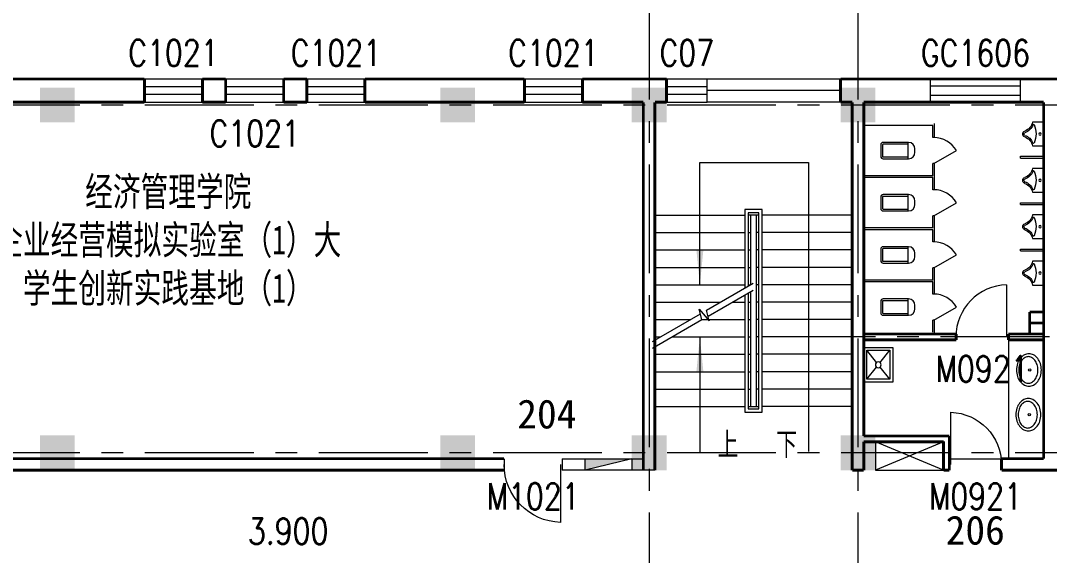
# Model space of a CAD drawing. Extents: x 2719331 to 3465925, y -270324 to -167476.
# Drawn here: x 2941347 to 2959082, y -186401 to -177174 of the extents above; entities that cross this region are included whole.
import ezdxf
from ezdxf.enums import TextEntityAlignment as Align

# ---------------------------------------------------------------- set-up
doc = ezdxf.new("R2010")
doc.units = 0
doc.header["$LTSCALE"] = 1500
doc.header["$MEASUREMENT"] = 0
doc.linetypes.add('CENTER', pattern=[2, 1.25, -0.25, 0.25, -0.25])
doc.linetypes.add('DASH', pattern=[0.35, 0.25, -0.1])
doc.layers.get('0').update_dxf_attribs({"linetype": 'CONTINUOUS', "lineweight": 0})
for name, color, linetype, lineweight in [('COLUMN', 7, 'CONTINUOUS', 5), ('DOTE', 7, 'CENTER', 5), ('LVTRY', 7, 'CONTINUOUS', 5), ('LVTRY_WINDOW', 7, 'CONTINUOUS', 5), ('P-S-TEXT', 7, 'CONTINUOUS', 5), ('PUB_DIM', 250, 'CONTINUOUS', 5), ('STAIR', 7, 'CONTINUOUS', 5), ('WALL', 7, 'CONTINUOUS', 5), ('WINDOW', 7, 'CONTINUOUS', 5), ('WINDOW_TEXT', 7, 'CONTINUOUS', 5), ('我的', 7, 'CONTINUOUS', 5), ('消火栓', 7, 'CONTINUOUS', 5)]:
    doc.layers.add(name, color=color, linetype=linetype, lineweight=lineweight)
doc.layers.add('中文', color=4, linetype='CONTINUOUS')
doc.styles.add('_SIMPLEX', font='SIMPLEX.shx', dxfattribs={"width": 0.6})
doc.styles.add('DIM_FONT', font='romans.shx', dxfattribs={"width": 0.6})
doc.styles.add('H1', font='romans.shx', dxfattribs={"width": 1.2, "bigfont": 'hztxt.shx'})
doc.styles.add('HZ4', font='SimSun.ttf', dxfattribs={"width": 0.7, "height": 700})
doc.styles.add('SIMPLEX', font='SIMPLEX.SHX', dxfattribs={"width": 0.6})
doc.styles.get("Standard").update_dxf_attribs({"font": 'SIMHEI.TTF', "height": 1.2})

# ---------------------------------------------------------------- blocks, each defined once
blk = doc.blocks.new('_FZH')
blk.add_solid([(0.5, -0.5), (-0.5, -0.5), (0.5, 0.5), (-0.5, 0.5)])
blk = doc.blocks.new('_ARROW')
blk.add_solid([(0, 0), (-1, 0.1), (-1, -0.1)])
blk = doc.blocks.new('A$C439E1623')
at = {"layer": 'PUB_DIM'}
for points in [[(818, 2892), (818, 5002), (2689, 5002), (2689, 13)], [(818, 1992), (818, 0)]]:
    blk.add_lwpolyline(points, dxfattribs=at)
at = {"layer": 'STAIR'}
for p, q in [((43, 4092), (1593, 4092)), ((43, 4092), (43, 1939)), ((1893, 4192), (1593, 4192)), ((1593, 4192), (1593, 2834)), ((1653, 4132), (1653, 2868)), ((1833, 4132), (1653, 4132)), ((1833, 4092), (1653, 4092)), ((1693, 4092), (1693, 2892)), ((1793, 792), (1793, 4092)), ((1833, 752), (1833, 4132)), ((1893, 692), (1893, 4192)), ((3443, 4092), (1893, 4092)), ((3443, 792), (3443, 4092)), ((43, 3792), (1593, 3792)), ((1653, 3792), (1693, 3792)), ((1833, 3792), (1793, 3792)), ((3443, 3792), (1893, 3792)), ((43, 3492), (1593, 3492)), ((1653, 3492), (1693, 3492)), ((1833, 3492), (1793, 3492)), ((3443, 3492), (1893, 3492)), ((43, 3192), (1593, 3192)), ((1653, 3192), (1693, 3192)), ((1833, 3192), (1793, 3192)), ((3443, 3192), (1893, 3192)), ((43, 2892), (1593, 2892)), ((933, 2453), (1737, 2917)), ((1653, 2892), (1693, 2892)), ((1833, 2892), (1793, 2892)), ((3443, 2892), (1893, 2892)), ((959, 2352), (1737, 2801)), ((1593, 2718), (1593, 692)), ((1653, 2753), (1653, 752)), ((1693, 2776), (1693, 792)), ((43, 2592), (1174, 2592)), ((1374, 2592), (1593, 2592)), ((1653, 2592), (1693, 2592)), ((1833, 2592), (1793, 2592)), ((3443, 2592), (1893, 2592)), ((0, 1914), (827, 2392)), ((853, 2291), (807, 2472)), ((807, 2472), (980, 2272)), ((980, 2272), (933, 2453)), ((0, 1798), (853, 2291)), ((43, 2292), (654, 2292)), ((853, 2292), (1593, 2292)), ((1653, 2292), (1693, 2292)), ((1833, 2292), (1793, 2292)), ((3443, 2292), (1893, 2292)), ((43, 1992), (134, 1992)), ((334, 1992), (1593, 1992)), ((1653, 1992), (1693, 1992)), ((1833, 1992), (1793, 1992)), ((3443, 1992), (1893, 1992)), ((43, 1823), (43, 792)), ((43, 1692), (1593, 1692)), ((1653, 1692), (1693, 1692)), ((1833, 1692), (1793, 1692)), ((3443, 1692), (1893, 1692)), ((43, 1392), (1593, 1392)), ((1653, 1392), (1693, 1392)), ((1833, 1392), (1793, 1392)), ((3443, 1392), (1893, 1392)), ((43, 1092), (1593, 1092)), ((1653, 1092), (1693, 1092)), ((1833, 1092), (1793, 1092)), ((3443, 1092), (1893, 1092)), ((43, 792), (1593, 792)), ((1653, 792), (1833, 792)), ((1653, 752), (1833, 752)), ((3443, 792), (1893, 792)), ((1593, 692), (1893, 692))]:
    blk.add_line(p, q, dxfattribs=at)
at = {"layer": 'PUB_DIM', "xscale": 600, "yscale": 600, "zscale": 600}
for p, rotation in [((818, 2892), 270), ((818, 1992), 90)]:
    blk.add_blockref('_ARROW', p, dxfattribs=dict(at, rotation=rotation))
blk = doc.blocks.new('M_A2ZXL')
blk.add_line((-0.472, 0), (-0.472, -1))
blk.add_arc((-0.5, 0), 1, 271.6231, 0)
blk = doc.blocks.new('A$C68C06AB7')
at = {"layer": '消火栓'}
blk.add_hatch(color=256, dxfattribs=at).paths.add_polyline_path([(800, 200), (0, 200), (800, 0)])
blk.add_line((0, 200), (800, 0), dxfattribs=at)
blk.add_lwpolyline([(0, 200), (0, 0), (800, 0), (800, 200)], close=True, dxfattribs=at)
blk = doc.blocks.new('_WBLK')
for p, q in [((-0.5, 0.5), (0.5, 0.5)), ((0.5, 0.167), (-0.5, 0.167)), ((0.5, -0.167), (-0.5, -0.167)), ((-0.5, -0.5), (0.5, -0.5))]:
    blk.add_line(p, q)
at = {"layer": 'WINDOW_TEXT', "style": 'SIMPLEX', "flags": 9}
blk.add_attdef('A', text='', height=1, dxfattribs=at).set_placement((0, 1.5), align=Align.MIDDLE)
blk = doc.blocks.new('_GCBLK')
at = {"linetype": 'DASH'}
for p, q in [((-0.5, -0.5), (-0.5, 0.5)), ((0.5, -0.5), (0.5, 0.5)), ((-0.5, 0.2), (0.5, 0.2)), ((-0.5, -0.2), (0.5, -0.2))]:
    blk.add_line(p, q, dxfattribs=at)
at = {"layer": 'WINDOW_TEXT', "style": 'SIMPLEX', "flags": 9}
blk.add_attdef('A', text='', height=1, dxfattribs=at).set_placement((0, 1.5), align=Align.MIDDLE)
blk = doc.blocks.new('_LV6')
for p, q in [((-140, -340), (-140, -780)), ((-110, -340), (-110, -770)), ((100, -300), (-100, -300)), ((100, -330), (-100, -330)), ((110, -770), (110, -340)), ((140, -780), (140, -340)), ((140, -770), (-140, -770)), ((-30, -890), (30, -890))]:
    blk.add_line(p, q)
for centre, radius, start, end in [((-100, -340), 40, 90, 180), ((-100, -340), 10, 90, 180), ((100, -340), 40, 0, 90), ((100, -340), 10, 0, 90), ((-30, -780), 110, 180, 270), ((30, -780), 110, 270, 0)]:
    blk.add_arc(centre, radius, start, end)
blk = doc.blocks.new('_DBLK')
blk.add_line((-0.5, 0), (0, -0.866))
blk.add_arc((-0.5, 0), 1, 300, 0)
at = {"layer": 'WINDOW_TEXT', "style": 'SIMPLEX', "flags": 9}
blk.add_attdef('A', text='', height=1, dxfattribs=at).set_placement((0, 1.5), align=Align.MIDDLE)
blk = doc.blocks.new('_LV3')
for points in [[(280, -265, 0.12431), (260, -186, 0.105707), (198, -113, 0.086941), (110, -67, 0.077137), (0, -50, 0.077137), (-110, -67, 0.086941), (-198, -113, 0.105707), (-260, -186, 0.12431), (-280, -265, 0.12431), (-260, -344, 0.105707), (-198, -417, 0.086941), (-110, -463, 0.077137), (0, -480, 0.077137), (110, -463, 0.086941), (198, -417, 0.105707), (260, -344, 0.12431)], [(230, -275, 0.12431), (216, -220, 0.105707), (168, -163, 0.086941), (95, -125, 0.077137), (0, -110, 0.077137), (-95, -125, 0.086941), (-168, -163, 0.105707), (-216, -220, 0.12431), (-230, -275, 0.12431), (-216, -330, 0.105707), (-168, -387, 0.086941), (-95, -425, 0.077137), (0, -440, 0.077137), (95, -425, 0.086941), (168, -387, 0.105707), (216, -330, 0.12431)]]:
    blk.add_lwpolyline(points, format="xyb", close=True)
blk.add_circle((0, -250), 20)
blk = doc.blocks.new('_LV12')
for p, q in [((-250, -50), (-39, -219)), ((39, -219), (250, -50)), ((-250, -450), (-39, -281)), ((39, -281), (250, -450))]:
    blk.add_line(p, q)
for points in [[(300, -500), (300, 0), (-300, 0), (-300, -500)], [(250, -450), (250, -50), (-250, -50), (-250, -450)]]:
    blk.add_lwpolyline(points, close=True)
blk.add_circle((0, -250), 50)
blk = doc.blocks.new('_LV8')
for p, q in [((-205, 0), (205, 0)), ((-205, -191), (-205, 0)), ((205, 0), (205, -191))]:
    blk.add_line(p, q)
blk.add_circle((0, -60), 20)
for centre, radius, start, end in [((-152, -175), 10, 114.1084, 248.1394), ((5, -526), 395, 66.6675, 114.1084), ((158, -173), 10, 290.4941, 66.6675), ((-243, -391), 203, 19.2639, 79.2894), ((-243, -401), 233, 19.2639, 68.1394), ((0, -306), 54, 199.2639, 269.7777), ((0, -316), 24, 199.2639, 269.4998), ((0, -306), 54, 270.2223, 340.7361), ((0, -316), 24, 270.5002, 340.7361), ((243, -401), 233, 110.4941, 160.7361), ((243, -391), 203, 100.7106, 160.7361)]:
    blk.add_arc(centre, radius, start, end)

msp = doc.modelspace()

# ---------------------------------------------------------------- linework, layer by layer
at = {"layer": 'DOTE', "lineweight": 0}
for p, q in [((2952182.2, -176659), (2952182.2, -188231.5)), ((2955782.2, -176659), (2955782.2, -214903.5)), ((2978366, -178631.5), (2931945.6, -178631.5)), ((2962082.2, -182631.5), (2954563.4, -182631.5)), ((2978366, -184631.5), (2931945.6, -184631.5))]:
    msp.add_line(p, q, dxfattribs=at)
at = {"layer": 'LVTRY', "lineweight": 0}
for p, q in [((2957073.7, -178981.5), (2955873.7, -178981.5)), ((2957073.7, -179191.5), (2957073.7, -178981.5)), ((2957103.7, -179191.5), (2957103.7, -178951.5)), ((2957103.7, -179191.5), (2957073.7, -179191.5)), ((2957073.7, -179851.5), (2957073.7, -179641.5)), ((2957103.7, -179641.5), (2957073.7, -179641.5)), ((2957103.7, -180091.5), (2957103.7, -179641.5)), ((2958582.1, -179545.6), (2958582.1, -179515.6)), ((2958582.1, -179515.6), (2958982.1, -179515.6)), ((2958582.1, -179545.6), (2958982.1, -179545.6)), ((2957073.7, -179851.5), (2955873.7, -179851.5)), ((2957073.7, -179881.5), (2955873.7, -179881.5)), ((2957073.7, -180091.5), (2957073.7, -179881.5)), ((2957103.7, -180091.5), (2957073.7, -180091.5)), ((2958582.1, -180345.6), (2958582.1, -180315.6)), ((2958582.1, -180315.6), (2958982.1, -180315.6)), ((2958582.1, -180345.6), (2958982.1, -180345.6)), ((2957073.7, -180751.5), (2957073.7, -180541.5)), ((2957103.7, -180541.5), (2957073.7, -180541.5)), ((2957103.7, -180991.5), (2957103.7, -180541.5)), ((2957073.7, -180751.5), (2955873.7, -180751.5)), ((2957073.7, -180781.5), (2955873.7, -180781.5)), ((2957073.7, -180991.5), (2957073.7, -180781.5)), ((2957103.7, -180991.5), (2957073.7, -180991.5)), ((2958582.1, -181145.6), (2958582.1, -181115.6)), ((2958582.1, -181115.6), (2958982.1, -181115.6)), ((2958582.1, -181145.6), (2958982.1, -181145.6)), ((2957073.7, -181651.5), (2957073.7, -181441.5)), ((2957103.7, -181441.5), (2957073.7, -181441.5)), ((2957103.7, -181891.5), (2957103.7, -181441.5)), ((2957073.7, -181651.5), (2955873.7, -181651.5)), ((2957073.7, -181681.5), (2955873.7, -181681.5)), ((2957073.7, -181891.5), (2957073.7, -181681.5)), ((2957103.7, -181891.5), (2957073.7, -181891.5)), ((2957073.7, -182551.5), (2957073.7, -182341.5)), ((2957103.7, -182341.5), (2957073.7, -182341.5)), ((2957103.7, -182581.5), (2957103.7, -182341.5)), ((2958382.1, -184731.5), (2958382.1, -182681.5)), ((2957257.1, -184931.5), (2956082.1, -184440)), ((2957257.1, -184440), (2956082.1, -184931.5))]:
    msp.add_line(p, q, dxfattribs=at)
msp.add_lwpolyline([(2956082.1, -184440), (2956082.1, -184931.5), (2957257.1, -184931.5), (2957257.1, -184440)], dxfattribs=at)
at = {"layer": 'STAIR', "lineweight": 0}
msp.add_line((2957357.1, -184731.5), (2958357.1, -184731.5), dxfattribs=at)
at = {"layer": 'WALL', "lineweight": 0}
for p, q in [((2958982.1, -182581.5), (2958982.1, -182201.5)), ((2949682.3, -184731.5), (2949682.3, -184931.5)), ((2950682.3, -184731.5), (2952082.2, -184731.5)), ((2950682.3, -184731.5), (2950682.3, -184931.5)), ((2952282.2, -184931.5), (2950682.3, -184931.5))]:
    msp.add_line(p, q, dxfattribs=at)
at = {"layer": 'WALL', "lineweight": 0, "const_width": 50}
for points in [[(2943482.2, -178181.5), (2940982.2, -178181.5)], [(2943482.2, -178181.5), (2943482.2, -178581.5)], [(2944882.2, -178181.5), (2944482.2, -178181.5)], [(2944482.2, -178181.5), (2944482.2, -178581.5)], [(2944882.2, -178181.5), (2944882.2, -178581.5)], [(2946282.2, -178181.5), (2945882.2, -178181.5)], [(2945882.2, -178181.5), (2945882.2, -178581.5)], [(2946282.2, -178181.5), (2946282.2, -178581.5)], [(2947282.2, -178181.5), (2947282.2, -178581.5)], [(2950032.2, -178181.5), (2947282.2, -178181.5)], [(2950032.2, -178181.5), (2950032.2, -178581.5)], [(2951032.2, -178181.5), (2951032.2, -178581.5)], [(2951032.2, -178181.5), (2952482.2, -178181.5)], [(2952482.2, -178581.5), (2952482.2, -178181.5)], [(2955482.2, -178581.5), (2955482.2, -178181.5)], [(2955482.2, -178181.5), (2962532.2, -178181.5)], [(2943482.2, -178581.5), (2940982.2, -178581.5)], [(2944882.2, -178581.5), (2944482.2, -178581.5)], [(2946282.2, -178581.5), (2945882.2, -178581.5)], [(2950032.2, -178581.5), (2947282.2, -178581.5)], [(2952082.2, -178581.5), (2951032.2, -178581.5)], [(2952082.2, -178581.5), (2952082.2, -184930.9)], [(2952482.2, -178581.5), (2952282.2, -178581.5)], [(2952282.2, -178581.5), (2952282.2, -184931.5)], [(2955682.2, -178581.5), (2955482.2, -178581.5)], [(2955682.2, -184931.5), (2955682.2, -178581.5)], [(2955882.2, -178581.5), (2958982.2, -178581.5)], [(2955882.2, -184340), (2955882.2, -178581.5)], [(2958982.2, -178581.5), (2958982.2, -184731.5)], [(2958742.1, -182201.5), (2958742.1, -182581.5)], [(2958982.1, -182201.5), (2958742.1, -182201.5)], [(2958742.1, -182391.5), (2958982.1, -182391.5)], [(2955882.1, -182581.5), (2957475.4, -182581.5)], [(2955882.1, -182681.5), (2957475.4, -182681.5)], [(2957475.4, -182681.5), (2957475.4, -182581.5)], [(2958375.4, -182581.5), (2958982.1, -182581.5)], [(2958375.4, -182581.5), (2958982.1, -182581.5)], [(2958375.4, -182681.5), (2958375.4, -182581.5)], [(2958375.4, -182681.5), (2958982.1, -182681.5)], [(2958742.1, -182581.5), (2958982.1, -182581.5)], [(2957357.1, -184340), (2955882.1, -184340)], [(2957257.1, -184440), (2955882.1, -184440)], [(2955882.2, -184931.5), (2955882.2, -184440)], [(2957257.1, -184931.5), (2957257.1, -184431.5)], [(2957257.1, -184440), (2957257.1, -184931.5)], [(2957357.1, -184731.5), (2957357.1, -184340)], [(2940982.2, -184731.5), (2949682.3, -184731.5)], [(2957357.1, -184731.5), (2957357.1, -184731.5)], [(2957357.1, -184931.5), (2957357.1, -184731.5)], [(2958257.1, -184731.5), (2958357.1, -184731.5)], [(2958257.1, -184731.5), (2958257.1, -184931.5)], [(2958982.1, -184731.5), (2958257.1, -184731.5)], [(2949682.3, -184931.5), (2940982.2, -184931.5)], [(2955882.2, -184931.5), (2955682.2, -184931.5)], [(2957257.1, -184931.5), (2957357.1, -184931.5)], [(2960332.1, -184931.5), (2958257.1, -184931.5)]]:
    msp.add_lwpolyline(points, dxfattribs=at)
at = {"layer": 'WINDOW', "lineweight": 0}
for p, q in [((2953182.2, -178181.5), (2955482.2, -178181.5)), ((2953182.2, -178581.5), (2953182.2, -178181.5)), ((2955482.2, -178381.5), (2953182.2, -178381.5)), ((2955482.2, -178581.5), (2953182.2, -178581.5))]:
    msp.add_line(p, q, dxfattribs=at)

# ---------------------------------------------------------------- block references
at = {"layer": 'COLUMN', "lineweight": 0, "xscale": 600, "yscale": 600, "zscale": 600}
for p in [(2941982.2, -178631.5), (2948882.2, -178631.5), (2952182.2, -178631.5), (2955782.2, -178631.5), (2941982.2, -184631.5), (2948882.2, -184631.5), (2952182.2, -184631.5), (2952182.2, -184631.5), (2955782.2, -184631.5)]:
    msp.add_blockref('_FZH', p, dxfattribs=at)
at = {"layer": 'LVTRY', "lineweight": 0, "xscale": -1}
for name, p, rotation in [('_LV8', (2958982.1, -179130.6), 269.9999999999949), ('_LV8', (2958982.1, -179930.6), 269.9999999999949), ('_LV8', (2958982.1, -180730.6), 269.9999999999949), ('_LV8', (2958982.1, -181530.6), 269.9999999999949), ('_LV12', (2956382.1, -183112.3), 270)]:
    msp.add_blockref(name, p, dxfattribs=dict(at, rotation=rotation))
at = {"layer": 'LVTRY', "lineweight": 0}
for name, p, rotation in [('_LV6', (2955873.7, -179416.5), 90), ('_LV6', (2955873.7, -180316.5), 90), ('_LV6', (2955873.7, -181216.5), 90), ('_LV6', (2955873.7, -182116.5), 90), ('_LV3', (2958993.7, -183201.1), 270), ('_LV3', (2958984, -183972.5), 270)]:
    msp.add_blockref(name, p, dxfattribs=dict(at, rotation=rotation))
at = {"layer": 'LVTRY_WINDOW', "lineweight": 0, "xscale": 450, "yscale": 450, "zscale": 450, "rotation": 89.99999999997034}
for p in [(2957088.7, -179416.5), (2957088.7, -180316.5), (2957088.7, -181216.5), (2957088.7, -182116.5)]:
    msp.add_blockref('_DBLK', p, dxfattribs=at)
at = {"layer": 'STAIR', "lineweight": 0}
msp.add_blockref('A$C439E1623', (2952238.9, -184623), dxfattribs=at)
at = {"layer": 'WINDOW', "lineweight": 0}
ref = msp.add_blockref('_WBLK', (2943982.2, -178381.5), dxfattribs=dict(at, xscale=1000, yscale=399.999105035793, zscale=1000))
ref.add_attrib('A', 'C1021', dxfattribs={"layer": 'WINDOW_TEXT', "height": 450, "style": '_SIMPLEX', "width": 0.8, "flags": 8}).set_placement((2943982.2, -177731.5), align=Align.MIDDLE)
ref = msp.add_blockref('_WBLK', (2946782.2, -178381.5), dxfattribs=dict(at, xscale=1000, yscale=399.999105035793, zscale=1000))
ref.add_attrib('A', 'C1021', dxfattribs={"layer": 'WINDOW_TEXT', "height": 450, "style": '_SIMPLEX', "width": 0.8, "flags": 8}).set_placement((2946782.2, -177731.5), align=Align.MIDDLE)
ref = msp.add_blockref('_WBLK', (2950532.2, -178381.5), dxfattribs=dict(at, xscale=1000, yscale=399.999105035793, zscale=1000))
ref.add_attrib('A', 'C1021', dxfattribs={"layer": 'WINDOW_TEXT', "height": 450, "style": '_SIMPLEX', "width": 0.8, "flags": 8}).set_placement((2950532.2, -177731.5), align=Align.MIDDLE)
ref = msp.add_blockref('_WBLK', (2952832.2, -178381.5), dxfattribs=dict(at, xscale=700, yscale=399.9991050352691, zscale=700))
ref.add_attrib('A', 'C07', dxfattribs={"layer": 'WINDOW_TEXT', "height": 450, "style": '_SIMPLEX', "width": 0.8, "flags": 8}).set_placement((2952832.2, -177731.5), align=Align.MIDDLE)
ref = msp.add_blockref('_GCBLK', (2957807.5, -178381.5), dxfattribs=dict(at, xscale=1550, yscale=399.9991050362878, zscale=1550))
ref.add_attrib('A', 'GC1606', dxfattribs={"layer": 'WINDOW_TEXT', "height": 450, "style": '_SIMPLEX', "width": 0.8, "flags": 8}).set_placement((2957807.5, -177731.5), align=Align.MIDDLE)
ref = msp.add_blockref('_WBLK', (2945382.2, -178381.5), dxfattribs=dict(at, xscale=1000, yscale=399.999105035793, zscale=1000))
ref.add_attrib('A', 'C1021', dxfattribs={"layer": 'WINDOW_TEXT', "height": 450, "style": '_SIMPLEX', "width": 0.8, "flags": 8}).set_placement((2945382.2, -179119.7), align=Align.MIDDLE)
ref = msp.add_blockref('M_A2ZXL', (2957920.6, -182631.5), dxfattribs=dict(at, xscale=900, yscale=900, zscale=900, rotation=180))
ref.add_attrib('A', 'M0921', dxfattribs={"layer": 'WINDOW_TEXT', "height": 450, "style": '_SIMPLEX', "width": 0.8, "flags": 8}).set_placement((2957920.6, -183181.5, -360295.4), align=Align.MIDDLE)
ref = msp.add_blockref('M_A2ZXL', (2957807.1, -184831.5), dxfattribs=dict(at, xscale=-900, yscale=900, zscale=900, rotation=180))
ref.add_attrib('A', 'M0921', dxfattribs={"layer": 'WINDOW_TEXT', "height": 450, "style": '_SIMPLEX', "width": 0.8, "flags": 8}).set_placement((2957807.1, -185381.5, -360295.4), align=Align.MIDDLE)
ref = msp.add_blockref('M_A2ZXL', (2950182.3, -184831.5), dxfattribs=dict(at, xscale=1000, yscale=-1000, zscale=1000, rotation=180))
ref.add_attrib('A', 'M1021', dxfattribs={"layer": 'WINDOW_TEXT', "height": 450, "style": '_SIMPLEX', "width": 0.8, "flags": 8}).set_placement((2950182.3, -185381.5), align=Align.MIDDLE)
at = {"layer": '消火栓', "lineweight": 0, "xscale": -1}
msp.add_blockref('A$C68C06AB7', (2951882.2, -184931.5), dxfattribs=at)

# ---------------------------------------------------------------- texts
at = {"layer": 'P-S-TEXT', "lineweight": 0, "style": 'H1', "width": 0.8}
for s, p in [('上', (2953359.6, -184721.5)), ('下', (2954374, -184721.5))]:
    msp.add_text(s, height=450, rotation=360, dxfattribs=at).set_placement(p)
at = {"layer": 'PUB_DIM', "lineweight": 0, "style": 'DIM_FONT', "width": 0.8}
msp.add_text('3.900', height=450, rotation=360, dxfattribs=at).set_placement((2945959.7, -185981.8), align=Align.MIDDLE)
at = {"layer": '中文', "char_height": 500, "width": 6011.563, "attachment_point": 1}
for s, insert in [('{\\fFangSong_GB2312|b0|i0|c134|p49;\\C0;204}', (2949908.7, -183709.9)), ('{\\fFangSong_GB2312|b0|i0|c134|p49;\\C0;206}', (2957293.4, -185713.9))]:
    msp.add_mtext(s, dxfattribs=dict(at, insert=insert))
at = {"layer": '我的', "lineweight": 25, "insert": (2943893, -179872.3), "char_height": 500, "width": 5978.411, "attachment_point": 2, "style": 'HZ4'}
msp.add_mtext('{\\fSimHei|b0|i0|c134|p2;经济管理学院\\P企业经营模拟实验室（}1{\\fSimHei|b0|i0|c134|p2;）大学生创新实践基地（}1{\\fSimHei|b0|i0|c134|p2;）}', dxfattribs=at)

doc.saveas('drawing.dxf')
